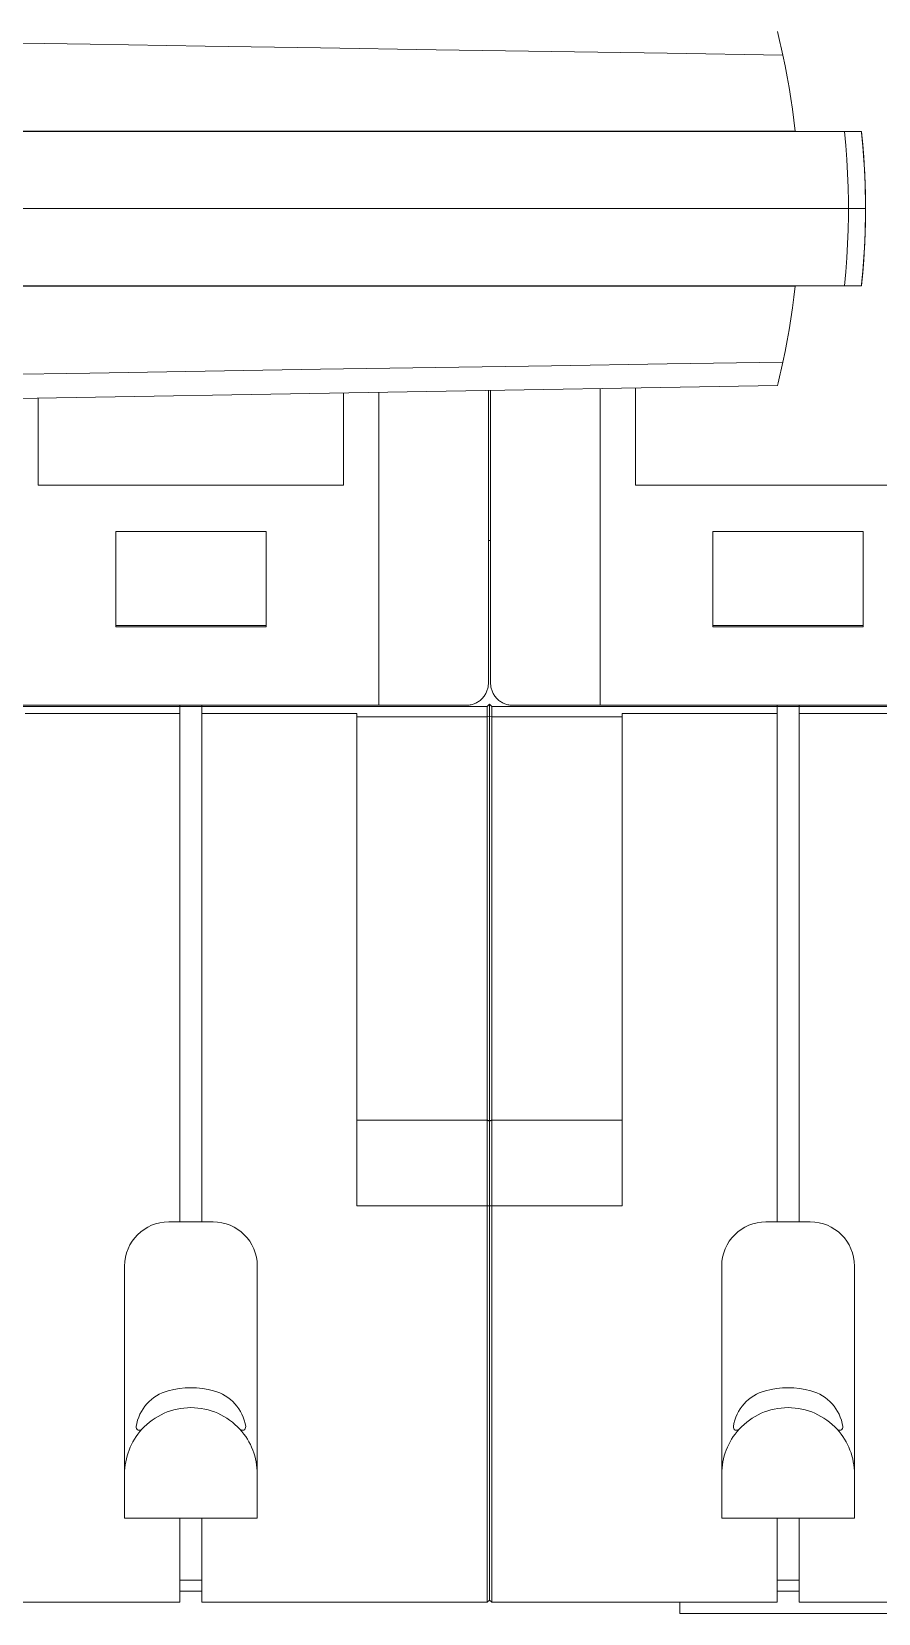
# Model space of a CAD drawing. Header units: millimetres. Extents: x 1359 to 3577, y 1336 to 3557.
# Drawn here: x 1672.9 to 1711.1, y 1776.2 to 1847.7 of the extents above; entities that cross this region are included whole.
import ezdxf

# ---------------------------------------------------------------- set-up
doc = ezdxf.new("R2010")
doc.units = ezdxf.units.MM
doc.layers.add('000-PI-Oprema', color=30, linetype='Continuous', lineweight=5)

msp = doc.modelspace()

# ---------------------------------------------------------------- linework, layer by layer
at = {"layer": '000-PI-Oprema', "color": 0, "linetype": 'ByBlock', "lineweight": 0}
for p, q in [((1675.499, 1847.087), (1670.295, 1847.172)), ((1680.709, 1847.004), (1675.499, 1847.087)), ((1685.923, 1846.921), (1680.709, 1847.004)), ((1691.143, 1846.839), (1685.923, 1846.921)), ((1696.366, 1846.758), (1691.143, 1846.839)), ((1701.593, 1846.679), (1696.366, 1846.758)), ((1706.824, 1846.6), (1701.593, 1846.679)), ((1706.925, 1846.113), (1706.824, 1846.6)), ((1707.018, 1845.624), (1706.925, 1846.113)), ((1707.105, 1845.133), (1707.018, 1845.624)), ((1707.184, 1844.641), (1707.105, 1845.133)), ((1707.255, 1844.148), (1707.184, 1844.641)), ((1707.319, 1843.653), (1707.255, 1844.148)), ((1707.376, 1843.158), (1707.319, 1843.653)), ((1650.562, 1843.158), (1707.376, 1843.158)), ((1651.745, 1843.148), (1710.377, 1843.148)), ((1707.376, 1843.155), (1707.376, 1843.158)), ((1707.376, 1843.153), (1707.376, 1843.155)), ((1707.377, 1843.151), (1707.376, 1843.153)), ((1707.377, 1843.15), (1707.377, 1843.151)), ((1707.377, 1843.148), (1707.377, 1843.15)), ((1709.668, 1842.515), (1709.606, 1843.148)), ((1710.377, 1843.146), (1710.377, 1843.148)), ((1710.377, 1843.144), (1710.377, 1843.146)), ((1710.378, 1843.139), (1710.377, 1843.144)), ((1710.378, 1843.137), (1710.378, 1843.139)), ((1710.378, 1843.135), (1710.378, 1843.137)), ((1710.434, 1842.557), (1710.378, 1843.135)), ((1710.442, 1842.473), (1710.383, 1843.095)), ((1709.717, 1841.882), (1709.668, 1842.515)), ((1710.48, 1841.978), (1710.434, 1842.557)), ((1710.489, 1841.849), (1710.442, 1842.473)), ((1710.516, 1841.399), (1710.48, 1841.978)), ((1709.754, 1841.247), (1709.717, 1841.882)), ((1709.778, 1840.612), (1709.754, 1841.247)), ((1710.525, 1841.225), (1710.489, 1841.849)), ((1710.542, 1840.819), (1710.516, 1841.399)), ((1710.549, 1840.6), (1710.525, 1841.225)), ((1709.79, 1839.976), (1709.778, 1840.612)), ((1710.557, 1840.238), (1710.542, 1840.819)), ((1710.561, 1839.975), (1710.549, 1840.6)), ((1709.79, 1839.34), (1709.79, 1839.976)), ((1710.562, 1839.658), (1710.557, 1840.238)), ((1710.561, 1839.35), (1710.561, 1839.975)), ((1652.562, 1839.658), (1710.562, 1839.658)), ((1709.778, 1838.704), (1709.79, 1839.34)), ((1710.542, 1838.497), (1710.557, 1839.077)), ((1710.549, 1838.724), (1710.561, 1839.35)), ((1710.557, 1839.077), (1710.562, 1839.658)), ((1709.753, 1838.069), (1709.778, 1838.704)), ((1710.516, 1837.917), (1710.542, 1838.497)), ((1710.525, 1838.1), (1710.549, 1838.724)), ((1709.717, 1837.434), (1709.753, 1838.069)), ((1710.48, 1837.338), (1710.516, 1837.917)), ((1710.49, 1837.475), (1710.525, 1838.1)), ((1709.668, 1836.8), (1709.717, 1837.434)), ((1710.434, 1836.759), (1710.48, 1837.338)), ((1710.443, 1836.852), (1710.49, 1837.475)), ((1651.745, 1836.168), (1710.377, 1836.168)), ((1707.376, 1836.163), (1707.377, 1836.165)), ((1707.377, 1836.166), (1707.377, 1836.168)), ((1707.377, 1836.165), (1707.377, 1836.166)), ((1709.606, 1836.168), (1709.668, 1836.8)), ((1710.377, 1836.172), (1710.378, 1836.174)), ((1710.377, 1836.17), (1710.377, 1836.172)), ((1710.377, 1836.168), (1710.377, 1836.17)), ((1710.378, 1836.181), (1710.434, 1836.759)), ((1710.378, 1836.179), (1710.378, 1836.181)), ((1710.378, 1836.174), (1710.378, 1836.179)), ((1710.383, 1836.229), (1710.443, 1836.852)), ((1650.562, 1836.158), (1707.376, 1836.158)), ((1707.255, 1835.167), (1707.319, 1835.662)), ((1707.319, 1835.662), (1707.376, 1836.158)), ((1707.376, 1836.161), (1707.376, 1836.163)), ((1707.376, 1836.158), (1707.376, 1836.161)), ((1707.184, 1834.674), (1707.255, 1835.167)), ((1707.018, 1833.692), (1707.105, 1834.182)), ((1707.105, 1834.182), (1707.184, 1834.674)), ((1706.925, 1833.203), (1707.018, 1833.692)), ((1696.365, 1832.557), (1701.592, 1832.637)), ((1701.592, 1832.637), (1706.824, 1832.716)), ((1706.824, 1832.716), (1706.925, 1833.203)), ((1670.291, 1832.144), (1675.496, 1832.228)), ((1675.496, 1832.228), (1680.706, 1832.312)), ((1680.706, 1832.312), (1685.921, 1832.395)), ((1685.921, 1832.395), (1691.141, 1832.476)), ((1691.141, 1832.476), (1696.365, 1832.557)), ((1660.947, 1830.883), (1706.577, 1831.656)), ((1686.962, 1827.153), (1686.962, 1831.324)), ((1686.967, 1827.153), (1686.967, 1831.324)), ((1688.561, 1817.208), (1688.561, 1831.351)), ((1693.512, 1818.208), (1693.512, 1831.435)), ((1693.612, 1818.208), (1693.612, 1831.436)), ((1698.563, 1817.208), (1698.563, 1831.52)), ((1700.157, 1827.153), (1700.157, 1831.547)), ((1700.162, 1827.153), (1700.162, 1831.547)), ((1673.157, 1827.153), (1673.157, 1831.09)), ((1673.162, 1827.153), (1673.162, 1831.09)), ((1673.157, 1827.153), (1686.967, 1827.153)), ((1700.157, 1827.153), (1713.967, 1827.153)), ((1676.662, 1825.058), (1683.462, 1825.058)), ((1676.662, 1820.758), (1676.662, 1825.058)), ((1683.462, 1820.758), (1683.462, 1825.058)), ((1703.662, 1825.058), (1710.462, 1825.058)), ((1703.662, 1820.758), (1703.662, 1825.058)), ((1710.462, 1820.758), (1710.462, 1825.058)), ((1693.512, 1824.658), (1693.612, 1824.658)), ((1676.662, 1820.808), (1683.462, 1820.808)), ((1676.662, 1820.758), (1683.462, 1820.758)), ((1703.662, 1820.808), (1710.462, 1820.808)), ((1703.662, 1820.758), (1710.462, 1820.758)), ((1693.265, 1817.55), (1693.294, 1817.585)), ((1693.294, 1817.585), (1693.321, 1817.621)), ((1693.321, 1817.621), (1693.347, 1817.658)), ((1693.347, 1817.658), (1693.371, 1817.696)), ((1693.371, 1817.696), (1693.393, 1817.735)), ((1693.393, 1817.735), (1693.413, 1817.775)), ((1693.413, 1817.775), (1693.432, 1817.815)), ((1693.432, 1817.815), (1693.448, 1817.857)), ((1693.448, 1817.857), (1693.463, 1817.899)), ((1693.463, 1817.899), (1693.476, 1817.942)), ((1693.476, 1817.942), (1693.487, 1817.986)), ((1693.487, 1817.986), (1693.496, 1818.03)), ((1693.496, 1818.03), (1693.503, 1818.074)), ((1693.503, 1818.074), (1693.508, 1818.119)), ((1693.508, 1818.119), (1693.511, 1818.163)), ((1693.511, 1818.163), (1693.512, 1818.208)), ((1693.613, 1818.163), (1693.612, 1818.208)), ((1693.616, 1818.119), (1693.613, 1818.163)), ((1693.621, 1818.074), (1693.616, 1818.119)), ((1693.628, 1818.03), (1693.621, 1818.074)), ((1693.637, 1817.986), (1693.628, 1818.03)), ((1693.648, 1817.942), (1693.637, 1817.986)), ((1693.661, 1817.899), (1693.648, 1817.942)), ((1693.676, 1817.857), (1693.661, 1817.899)), ((1693.692, 1817.815), (1693.676, 1817.857)), ((1693.711, 1817.775), (1693.692, 1817.815)), ((1693.731, 1817.735), (1693.711, 1817.775)), ((1693.753, 1817.696), (1693.731, 1817.735)), ((1693.777, 1817.658), (1693.753, 1817.696)), ((1693.803, 1817.621), (1693.777, 1817.658)), ((1693.83, 1817.585), (1693.803, 1817.621)), ((1693.859, 1817.55), (1693.83, 1817.585)), ((1666.662, 1817.158), (1679.562, 1817.158)), ((1671.563, 1817.208), (1688.561, 1817.208)), ((1679.562, 1817.158), (1679.562, 1817.208)), ((1679.562, 1817.158), (1680.562, 1817.158)), ((1679.562, 1816.838), (1679.562, 1817.158)), ((1680.562, 1817.158), (1680.562, 1817.208)), ((1680.562, 1817.158), (1693.462, 1817.158)), ((1680.562, 1816.838), (1680.562, 1817.158)), ((1688.561, 1817.208), (1688.911, 1817.208)), ((1688.911, 1817.208), (1689.262, 1817.208)), ((1689.262, 1817.208), (1689.616, 1817.208)), ((1689.616, 1817.208), (1689.972, 1817.208)), ((1689.972, 1817.208), (1690.331, 1817.208)), ((1690.331, 1817.208), (1690.69, 1817.208)), ((1690.69, 1817.208), (1691.052, 1817.208)), ((1691.052, 1817.208), (1691.415, 1817.208)), ((1691.415, 1817.208), (1691.78, 1817.208)), ((1691.78, 1817.208), (1692.145, 1817.208)), ((1692.145, 1817.208), (1692.512, 1817.208)), ((1692.512, 1817.208), (1692.557, 1817.209)), ((1692.557, 1817.209), (1692.602, 1817.212)), ((1692.602, 1817.212), (1692.646, 1817.217)), ((1692.646, 1817.217), (1692.691, 1817.224)), ((1692.691, 1817.224), (1692.735, 1817.233)), ((1692.735, 1817.233), (1692.778, 1817.244)), ((1692.778, 1817.244), (1692.821, 1817.257)), ((1692.821, 1817.257), (1692.864, 1817.272)), ((1692.864, 1817.272), (1692.905, 1817.288)), ((1692.905, 1817.288), (1692.946, 1817.307)), ((1692.946, 1817.307), (1692.986, 1817.327)), ((1692.986, 1817.327), (1693.025, 1817.35)), ((1693.025, 1817.35), (1693.063, 1817.374)), ((1693.063, 1817.374), (1693.1, 1817.399)), ((1693.1, 1817.399), (1693.136, 1817.427)), ((1693.136, 1817.427), (1693.171, 1817.455)), ((1693.171, 1817.455), (1693.204, 1817.486)), ((1693.204, 1817.486), (1693.235, 1817.517)), ((1693.235, 1817.517), (1693.265, 1817.55)), ((1693.462, 1817.158), (1693.562, 1817.258)), ((1693.462, 1817.156), (1693.462, 1817.158)), ((1693.462, 1817.152), (1693.462, 1817.156)), ((1693.462, 1817.144), (1693.462, 1817.152)), ((1693.462, 1817.134), (1693.462, 1817.144)), ((1693.462, 1817.12), (1693.462, 1817.134)), ((1693.462, 1817.104), (1693.462, 1817.12)), ((1693.462, 1817.084), (1693.462, 1817.104)), ((1693.462, 1817.062), (1693.462, 1817.084)), ((1693.462, 1817.039), (1693.462, 1817.062)), ((1693.462, 1817.013), (1693.462, 1817.039)), ((1693.462, 1816.984), (1693.462, 1817.013)), ((1693.462, 1816.952), (1693.462, 1816.984)), ((1693.462, 1816.919), (1693.462, 1816.952)), ((1693.462, 1816.884), (1693.462, 1816.919)), ((1693.462, 1816.848), (1693.462, 1816.884)), ((1693.662, 1817.158), (1693.562, 1817.258)), ((1693.562, 1816.7), (1693.562, 1817.258)), ((1693.662, 1817.158), (1706.562, 1817.158)), ((1693.662, 1817.156), (1693.662, 1817.158)), ((1693.662, 1817.152), (1693.662, 1817.156)), ((1693.662, 1817.013), (1693.662, 1817.152)), ((1693.662, 1816.984), (1693.662, 1817.013)), ((1693.662, 1816.693), (1693.662, 1816.984)), ((1693.889, 1817.517), (1693.859, 1817.55)), ((1693.92, 1817.486), (1693.889, 1817.517)), ((1693.954, 1817.455), (1693.92, 1817.486)), ((1693.988, 1817.427), (1693.954, 1817.455)), ((1694.024, 1817.399), (1693.988, 1817.427)), ((1694.061, 1817.374), (1694.024, 1817.399)), ((1694.099, 1817.35), (1694.061, 1817.374)), ((1694.138, 1817.327), (1694.099, 1817.35)), ((1694.178, 1817.307), (1694.138, 1817.327)), ((1694.219, 1817.288), (1694.178, 1817.307)), ((1694.26, 1817.272), (1694.219, 1817.288)), ((1694.303, 1817.257), (1694.26, 1817.272)), ((1694.346, 1817.244), (1694.303, 1817.257)), ((1694.389, 1817.233), (1694.346, 1817.244)), ((1694.433, 1817.224), (1694.389, 1817.233)), ((1694.478, 1817.217), (1694.433, 1817.224)), ((1694.523, 1817.212), (1694.478, 1817.217)), ((1694.567, 1817.209), (1694.523, 1817.212)), ((1694.612, 1817.208), (1694.567, 1817.209)), ((1694.612, 1817.208), (1694.978, 1817.208)), ((1694.978, 1817.208), (1695.343, 1817.208)), ((1695.343, 1817.208), (1695.707, 1817.208)), ((1695.707, 1817.208), (1696.07, 1817.208)), ((1696.07, 1817.208), (1696.431, 1817.208)), ((1696.431, 1817.208), (1696.791, 1817.208)), ((1696.791, 1817.208), (1697.149, 1817.208)), ((1697.149, 1817.208), (1697.506, 1817.208)), ((1697.506, 1817.208), (1697.86, 1817.208)), ((1697.86, 1817.208), (1698.213, 1817.208)), ((1698.213, 1817.208), (1698.563, 1817.208)), ((1698.563, 1817.208), (1715.561, 1817.208)), ((1706.562, 1817.158), (1706.562, 1817.208)), ((1706.562, 1817.158), (1707.562, 1817.158)), ((1706.562, 1816.838), (1706.562, 1817.158)), ((1707.562, 1817.158), (1707.562, 1817.208)), ((1707.562, 1817.158), (1720.462, 1817.158)), ((1707.562, 1816.838), (1707.562, 1817.158)), ((1672.562, 1816.838), (1679.562, 1816.838)), ((1679.562, 1793.858), (1679.562, 1816.838)), ((1680.562, 1816.838), (1687.562, 1816.838)), ((1680.562, 1793.858), (1680.562, 1816.838)), ((1687.562, 1794.581), (1687.562, 1816.838)), ((1687.562, 1816.693), (1693.462, 1816.693)), ((1693.462, 1816.811), (1693.462, 1816.848)), ((1693.462, 1816.772), (1693.462, 1816.811)), ((1693.462, 1816.733), (1693.462, 1816.772)), ((1693.462, 1816.693), (1693.462, 1816.733)), ((1693.462, 1816.693), (1693.562, 1816.7)), ((1693.462, 1815.023), (1693.462, 1816.693)), ((1693.662, 1816.693), (1693.562, 1816.7)), ((1693.562, 1798.415), (1693.562, 1816.7)), ((1693.662, 1816.693), (1699.562, 1816.693)), ((1693.662, 1815.024), (1693.662, 1816.693)), ((1699.562, 1816.838), (1706.562, 1816.838)), ((1699.562, 1794.581), (1699.562, 1816.838)), ((1706.562, 1793.858), (1706.562, 1816.838)), ((1707.562, 1816.838), (1714.562, 1816.838)), ((1707.562, 1793.858), (1707.562, 1816.838)), ((1693.462, 1813.367), (1693.462, 1815.023)), ((1693.662, 1813.366), (1693.662, 1815.024)), ((1693.462, 1811.71), (1693.462, 1813.367)), ((1693.662, 1811.711), (1693.662, 1813.366)), ((1693.462, 1810.042), (1693.462, 1811.71)), ((1693.662, 1810.044), (1693.662, 1811.711)), ((1693.462, 1808.386), (1693.462, 1810.042)), ((1693.662, 1808.39), (1693.662, 1810.044)), ((1693.462, 1806.735), (1693.462, 1808.386)), ((1693.662, 1806.738), (1693.662, 1808.39)), ((1693.462, 1805.068), (1693.462, 1806.735)), ((1693.662, 1805.071), (1693.662, 1806.738)), ((1693.462, 1803.415), (1693.462, 1805.068)), ((1693.662, 1803.419), (1693.662, 1805.071)), ((1693.462, 1801.767), (1693.462, 1803.415)), ((1693.662, 1797.804), (1693.662, 1803.419)), ((1693.462, 1800.108), (1693.462, 1801.767)), ((1693.462, 1798.457), (1693.462, 1800.108)), ((1687.562, 1798.457), (1693.462, 1798.457)), ((1693.476, 1798.451), (1693.462, 1798.457)), ((1693.462, 1798.306), (1693.462, 1798.457)), ((1693.462, 1798.146), (1693.462, 1798.306)), ((1693.491, 1798.445), (1693.476, 1798.451)), ((1693.505, 1798.439), (1693.491, 1798.445)), ((1693.519, 1798.433), (1693.505, 1798.439)), ((1693.533, 1798.427), (1693.519, 1798.433)), ((1693.548, 1798.421), (1693.533, 1798.427)), ((1693.562, 1798.415), (1693.548, 1798.421)), ((1693.562, 1798.415), (1693.576, 1798.421)), ((1693.562, 1794.581), (1693.562, 1798.415)), ((1693.576, 1798.421), (1693.591, 1798.427)), ((1693.591, 1798.427), (1693.605, 1798.433)), ((1693.605, 1798.433), (1693.619, 1798.439)), ((1693.619, 1798.439), (1693.633, 1798.445)), ((1693.633, 1798.445), (1693.648, 1798.451)), ((1693.648, 1798.451), (1693.662, 1798.457)), ((1693.662, 1798.457), (1699.562, 1798.457)), ((1693.462, 1797.979), (1693.462, 1798.146)), ((1693.462, 1797.803), (1693.462, 1797.979)), ((1693.462, 1797.622), (1693.462, 1797.803)), ((1693.462, 1797.433), (1693.462, 1797.622)), ((1693.662, 1797.622), (1693.662, 1797.804)), ((1693.662, 1797.433), (1693.662, 1797.622)), ((1693.462, 1797.238), (1693.462, 1797.433)), ((1693.462, 1797.038), (1693.462, 1797.238)), ((1693.462, 1796.832), (1693.462, 1797.038)), ((1693.662, 1797.238), (1693.662, 1797.433)), ((1693.662, 1797.038), (1693.662, 1797.238)), ((1693.662, 1796.832), (1693.662, 1797.038)), ((1693.462, 1796.621), (1693.462, 1796.832)), ((1693.462, 1796.406), (1693.462, 1796.621)), ((1693.462, 1796.186), (1693.462, 1796.406)), ((1693.462, 1795.964), (1693.462, 1796.186)), ((1693.662, 1796.621), (1693.662, 1796.832)), ((1693.662, 1796.406), (1693.662, 1796.621)), ((1693.662, 1796.186), (1693.662, 1796.406)), ((1693.662, 1795.964), (1693.662, 1796.186)), ((1693.462, 1795.738), (1693.462, 1795.964)), ((1693.462, 1795.509), (1693.462, 1795.738)), ((1693.462, 1795.279), (1693.462, 1795.509)), ((1693.662, 1795.738), (1693.662, 1795.964)), ((1693.662, 1795.509), (1693.662, 1795.738)), ((1693.662, 1795.279), (1693.662, 1795.509)), ((1693.462, 1795.047), (1693.462, 1795.279)), ((1693.462, 1794.814), (1693.462, 1795.047)), ((1693.462, 1794.581), (1693.462, 1794.814)), ((1693.662, 1795.047), (1693.662, 1795.279)), ((1693.662, 1794.814), (1693.662, 1795.047)), ((1693.662, 1794.581), (1693.662, 1794.814)), ((1687.562, 1794.581), (1693.462, 1794.581)), ((1693.462, 1794.581), (1693.562, 1794.581)), ((1693.462, 1776.658), (1693.462, 1794.581)), ((1693.562, 1794.581), (1693.662, 1794.581)), ((1693.562, 1776.758), (1693.562, 1794.581)), ((1693.662, 1794.581), (1699.562, 1794.581)), ((1693.662, 1776.658), (1693.662, 1794.581)), ((1679.062, 1793.858), (1679.562, 1793.858)), ((1679.562, 1793.858), (1680.562, 1793.858)), ((1680.562, 1793.858), (1681.062, 1793.858)), ((1706.062, 1793.858), (1706.562, 1793.858)), ((1706.562, 1793.858), (1707.562, 1793.858)), ((1707.562, 1793.858), (1708.062, 1793.858)), ((1677.062, 1780.458), (1677.062, 1791.858)), ((1683.062, 1780.458), (1683.062, 1791.858)), ((1704.062, 1780.458), (1704.062, 1791.858)), ((1710.062, 1780.458), (1710.062, 1791.858)), ((1677.062, 1780.458), (1679.562, 1780.458)), ((1679.562, 1780.458), (1680.562, 1780.458)), ((1679.562, 1776.658), (1679.562, 1780.458)), ((1680.562, 1780.458), (1683.062, 1780.458)), ((1680.562, 1776.658), (1680.562, 1780.458)), ((1704.062, 1780.458), (1706.562, 1780.458)), ((1706.562, 1780.458), (1707.562, 1780.458)), ((1706.562, 1776.658), (1706.562, 1780.458)), ((1707.562, 1780.458), (1710.062, 1780.458)), ((1707.562, 1776.658), (1707.562, 1780.458)), ((1679.562, 1777.658), (1680.562, 1777.658)), ((1706.562, 1777.658), (1707.562, 1777.658)), ((1679.562, 1777.158), (1680.562, 1777.158)), ((1706.562, 1777.158), (1707.562, 1777.158)), ((1666.662, 1776.658), (1679.562, 1776.658)), ((1680.562, 1776.658), (1693.462, 1776.658)), ((1685.062, 1776.658), (1685.062, 1776.658)), ((1693.462, 1776.658), (1693.562, 1776.758)), ((1693.662, 1776.658), (1693.562, 1776.758)), ((1693.662, 1776.658), (1706.562, 1776.658)), ((1702.162, 1776.158), (1702.162, 1776.658)), ((1702.162, 1776.158), (1711.962, 1776.158)), ((1707.562, 1776.658), (1720.462, 1776.658))]:
    msp.add_line(p, q, dxfattribs=at)
for centre, radius, start, end in [((1674.562, 1839.658), 33, 12.14329, 14.03309), ((1674.562, 1839.658), 33, 345.96691, 347.8562), ((1679.062, 1791.858), 2, 90, 180), ((1681.062, 1791.858), 2, 0, 90), ((1706.062, 1791.858), 2, 90, 180), ((1708.062, 1791.858), 2, 0, 90), ((1679.562, 1784.291), 2, 105.25752, 170.98389), ((1680.062, 1782.458), 3.9, 74.74248, 105.25752), ((1680.562, 1784.291), 2, 9.01611, 74.74248), ((1706.562, 1784.291), 2, 105.25757, 170.98389), ((1707.062, 1782.458), 3.9, 74.74245, 105.25755), ((1707.562, 1784.291), 2, 9.01611, 74.74243), ((1680.062, 1782.458), 3, 42.3728, 137.6272), ((1707.062, 1782.458), 3, 42.37283, 137.62717), ((1680.062, 1782.458), 3, 137.65551, 179.95671), ((1677.735, 1784.581), 0.15, 170.9842, 317.62695), ((1682.389, 1784.581), 0.15, 222.37305, 9.0158), ((1680.062, 1782.458), 3, 0.00045, 42.34441), ((1707.062, 1782.458), 3, 137.65553, 179.95671), ((1704.735, 1784.581), 0.15, 170.9842, 317.62744), ((1709.389, 1784.581), 0.15, 222.37256, 9.0158), ((1707.062, 1782.458), 3, 0.00045, 42.34441)]:
    msp.add_arc(centre, radius, start, end, dxfattribs=at)

doc.saveas('drawing.dxf')
